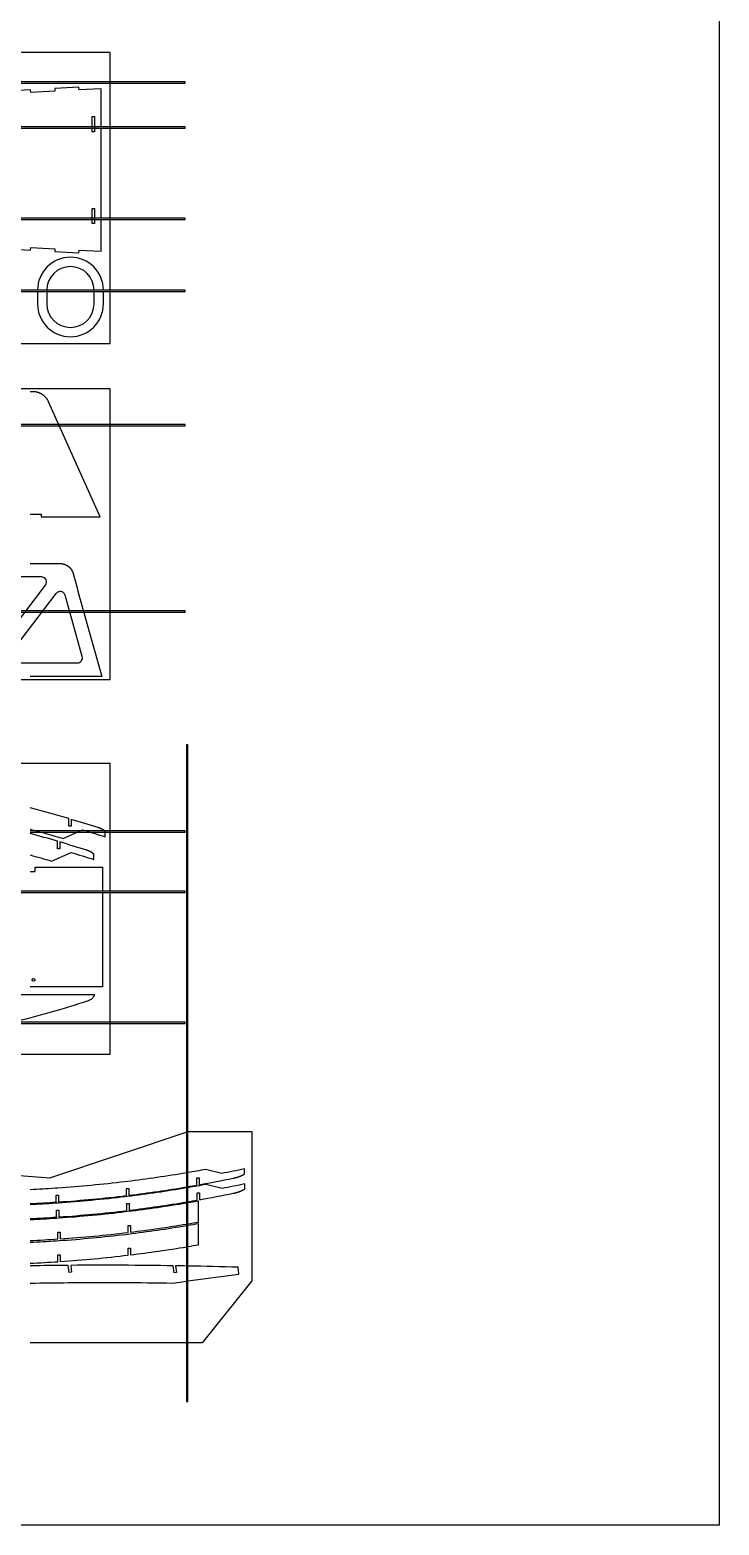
# Model space of a CAD drawing. Header units: inches. Extents: x -1514 to 1282, y -2074 to 286.
# Drawn here: x -392.4 to -290.4, y -1681.8 to -1460.7 of the extents above; entities that cross this region are included whole.
import ezdxf

# ---------------------------------------------------------------- set-up
doc = ezdxf.new("R2010")
doc.units = ezdxf.units.IN
doc.header["$LTSCALE"] = 0.1
doc.header["$MEASUREMENT"] = 0
doc.layers.add('pic', color=1, linetype='Continuous')

msp = doc.modelspace()

# ---------------------------------------------------------------- linework, layer by layer
at = {"color": 7, "linetype": 'Continuous', "lineweight": 25}
for p, q in [((-390.71404, -1541.62669), (-396.85237, -1541.62669)), ((-396.25504, -1550.9148), (-390.1167, -1542.83022)), ((-395.43299, -1553.13947), (-388.53601, -1544.05571)), ((-384.68044, -1553.39134), (-387.2163, -1544.30758)), ((-394.83566, -1554.343), (-385.40281, -1554.343)), ((-382.83031, -1603.41523), (-419.09936, -1603.41523))]:
    msp.add_line(p, q, dxfattribs=at)
for points in [[(-381.89987, -1475.06421), (-381.89987, -1469.40839), (-385.15682, -1469.59038), (-385.17913, -1469.19102), (-388.75375, -1469.39076), (-388.73144, -1469.79011), (-392.30605, -1469.98984), (-392.32837, -1469.59049), (-395.90298, -1469.79022), (-395.88067, -1470.18958), (-399.45529, -1470.38931), (-399.4776, -1469.98996), (-403.05222, -1470.18969), (-403.0299, -1470.58905), (-406.06279, -1470.75851), (-406.06279, -1475.06421)], [(-381.89987, -1488.55694), (-381.89987, -1475.26421)], [(-406.06279, -1488.75694), (-406.06279, -1492.11289), (-403.0299, -1492.28235), (-403.05222, -1492.68171), (-399.4776, -1492.88144), (-399.45529, -1492.48209), (-395.88067, -1492.68182), (-395.90298, -1493.08118), (-392.32837, -1493.28091), (-392.30605, -1492.88155), (-388.73144, -1493.08129), (-388.75375, -1493.48064), (-385.17913, -1493.68038), (-385.15682, -1493.28102), (-381.89987, -1493.46301), (-381.89987, -1488.75694)], [(-392.36262, -1532.33324), (-390.73883, -1532.33324), (-390.73883, -1532.73324), (-382.01989, -1532.73324), (-389.66986, -1515.70948), (-389.69394, -1515.65691), (-389.71942, -1515.60456), (-389.7463, -1515.5525), (-389.77456, -1515.50077), (-389.80421, -1515.44943), (-389.83523, -1515.39853), (-389.86763, -1515.34813), (-389.90138, -1515.29828), (-389.9365, -1515.24904), (-389.97296, -1515.20045), (-390.01077, -1515.15257), (-390.04991, -1515.10545), (-390.09037, -1515.05917), (-390.13211, -1515.01376), (-390.17509, -1514.96927), (-390.21929, -1514.92575), (-390.26465, -1514.88324), (-390.31114, -1514.84179), (-390.35873, -1514.80145), (-390.40737, -1514.76225), (-390.45703, -1514.72424), (-390.50767, -1514.68746), (-390.55925, -1514.65197), (-390.61174, -1514.6178), (-390.66507, -1514.585), (-390.71918, -1514.55359), (-390.77403, -1514.52357), (-390.82955, -1514.49497), (-390.88568, -1514.4678), (-390.94238, -1514.44208), (-390.99958, -1514.41782), (-391.05723, -1514.39504), (-391.11527, -1514.37377), (-391.17365, -1514.354), (-391.23231, -1514.33577), (-391.29119, -1514.31908), (-391.35022, -1514.30392), (-391.40936, -1514.29028), (-391.46854, -1514.27814), (-391.52773, -1514.26749), (-391.58686, -1514.25831), (-391.6459, -1514.25058), (-391.70477, -1514.2443), (-391.76344, -1514.23944), (-391.82185, -1514.23598), (-391.87996, -1514.23392), (-391.9377, -1514.23324), (-392.36262, -1514.23324)], [(-392.36262, -1539.62669), (-388.01311, -1539.62669), (-388.00276, -1539.62671), (-387.9924, -1539.62679), (-387.98204, -1539.62692), (-387.97168, -1539.6271), (-387.96131, -1539.62734), (-387.95094, -1539.62762), (-387.94057, -1539.62796), (-387.9302, -1539.62835), (-387.91983, -1539.62879), (-387.90946, -1539.62928), (-387.89909, -1539.62983), (-387.88872, -1539.63042), (-387.87834, -1539.63107), (-387.86797, -1539.63176), (-387.85761, -1539.63251), (-387.84724, -1539.63331), (-387.83688, -1539.63417), (-387.82651, -1539.63507), (-387.81615, -1539.63602), (-387.8058, -1539.63703), (-387.79545, -1539.63808), (-387.7851, -1539.63919), (-387.77476, -1539.64035), (-387.76442, -1539.64156), (-387.75409, -1539.64282), (-387.74376, -1539.64413), (-387.73344, -1539.64549), (-387.72312, -1539.6469), (-387.71281, -1539.64836), (-387.70251, -1539.64987), (-387.69222, -1539.65144), (-387.68193, -1539.65305), (-387.67165, -1539.65472), (-387.66138, -1539.65643), (-387.65112, -1539.65819), (-387.64087, -1539.66001), (-387.63063, -1539.66187), (-387.6204, -1539.66379), (-387.61018, -1539.66576), (-387.59997, -1539.66777), (-387.58977, -1539.66984), (-387.57958, -1539.67195), (-387.56941, -1539.67412), (-387.55924, -1539.67633), (-387.54909, -1539.6786), (-387.53896, -1539.68091), (-387.52883, -1539.68328), (-387.51872, -1539.68569), (-387.50863, -1539.68815), (-387.49855, -1539.69067), (-387.48848, -1539.69323), (-387.47843, -1539.69584), (-387.4684, -1539.6985), (-387.45838, -1539.70121), (-387.44838, -1539.70397), (-387.43839, -1539.70678), (-387.42842, -1539.70964), (-387.41847, -1539.71255), (-387.40854, -1539.7155), (-387.39863, -1539.71851), (-387.38873, -1539.72156), (-387.37886, -1539.72467), (-387.36902, -1539.72781), (-387.35918, -1539.73101), (-387.34936, -1539.73427), (-387.33955, -1539.73757), (-387.32976, -1539.74092), (-387.31998, -1539.74432), (-387.31021, -1539.74778), (-387.30046, -1539.75128), (-387.29072, -1539.75483), (-387.28099, -1539.75843), (-387.27129, -1539.76209), (-387.26159, -1539.76579), (-387.25192, -1539.76954), (-387.24226, -1539.77334), (-387.23262, -1539.77719), (-387.22299, -1539.78109), (-387.21338, -1539.78504), (-387.20379, -1539.78903), (-387.19422, -1539.79307), (-387.18467, -1539.79717), (-387.17513, -1539.80131), (-387.16562, -1539.80549), (-387.15612, -1539.80973), (-387.14665, -1539.81401), (-387.13719, -1539.81834), (-387.12776, -1539.82272), (-387.11835, -1539.82715), (-387.10895, -1539.83162), (-387.09958, -1539.83613), (-387.09024, -1539.8407), (-387.08091, -1539.84531), (-387.07161, -1539.84997), (-387.06233, -1539.85467), (-387.05308, -1539.85942), (-387.04384, -1539.86422), (-387.03464, -1539.86906), (-387.02546, -1539.87394), (-387.0163, -1539.87888), (-387.00717, -1539.88385), (-386.99806, -1539.88887), (-386.98898, -1539.89394), (-386.97993, -1539.89905), (-386.9709, -1539.90421), (-386.9619, -1539.90941), (-386.95293, -1539.91465), (-386.94398, -1539.91994), (-386.93507, -1539.92527), (-386.92618, -1539.93065), (-386.91732, -1539.93607), (-386.90849, -1539.94153), (-386.89969, -1539.94703), (-386.89092, -1539.95258), (-386.88218, -1539.95817), (-386.87347, -1539.96381), (-386.86479, -1539.96948), (-386.85615, -1539.9752), (-386.84753, -1539.98097), (-386.83895, -1539.98677), (-386.8304, -1539.99261), (-386.82188, -1539.9985), (-386.8134, -1540.00443), (-386.80495, -1540.0104), (-386.79653, -1540.01641), (-386.78815, -1540.02246), (-386.7798, -1540.02856), (-386.77148, -1540.03469), (-386.7632, -1540.04088), (-386.75494, -1540.0471), (-386.74671, -1540.05338), (-386.73851, -1540.05969), (-386.73034, -1540.06606), (-386.72219, -1540.07246), (-386.71408, -1540.07891), (-386.706, -1540.0854), (-386.69796, -1540.09194), (-386.68994, -1540.09852), (-386.68195, -1540.10514), (-386.674, -1540.11181), (-386.66607, -1540.11852), (-386.65818, -1540.12527), (-386.65033, -1540.13206), (-386.6425, -1540.13889), (-386.63471, -1540.14576), (-386.62695, -1540.15268), (-386.61923, -1540.15963), (-386.61154, -1540.16663), (-386.60389, -1540.17366), (-386.59627, -1540.18074), (-386.58868, -1540.18785), (-386.58113, -1540.19501), (-386.57362, -1540.2022), (-386.56614, -1540.20943), (-386.5587, -1540.2167), (-386.5513, -1540.22401), (-386.54393, -1540.23135), (-386.5366, -1540.23874), (-386.5293, -1540.24616), (-386.52205, -1540.25361), (-386.51483, -1540.26111), (-386.50765, -1540.26864), (-386.50051, -1540.2762), (-386.49341, -1540.2838), (-386.48635, -1540.29144), (-386.47933, -1540.29911), (-386.47235, -1540.30682), (-386.46541, -1540.31457), (-386.4585, -1540.32234), (-386.45164, -1540.33015), (-386.44482, -1540.338), (-386.43805, -1540.34588), (-386.43131, -1540.35379), (-386.42462, -1540.36173), (-386.41796, -1540.36971), (-386.41135, -1540.37772), (-386.40479, -1540.38577), (-386.39827, -1540.39384), (-386.39179, -1540.40195), (-386.38535, -1540.41008), (-386.37896, -1540.41825), (-386.37261, -1540.42645), (-386.36631, -1540.43468), (-386.36005, -1540.44294), (-386.35384, -1540.45123), (-386.34767, -1540.45955), (-386.34155, -1540.4679), (-386.33548, -1540.47628), (-386.32945, -1540.48469), (-386.32347, -1540.49313), (-386.31753, -1540.50159), (-386.31165, -1540.51008), (-386.30581, -1540.51861), (-386.30001, -1540.52716), (-386.29425, -1540.53576), (-386.28854, -1540.54438), (-386.28288, -1540.55304), (-386.27725, -1540.56174), (-386.27167, -1540.57046), (-386.26613, -1540.57922), (-386.26064, -1540.58801), (-386.2552, -1540.59683), (-386.24979, -1540.60568), (-386.24444, -1540.61456), (-386.23912, -1540.62348), (-386.23386, -1540.63242), (-386.22864, -1540.64139), (-386.22346, -1540.6504), (-386.21833, -1540.65943), (-386.21325, -1540.66849), (-386.20821, -1540.67758), (-386.20322, -1540.68669), (-386.19827, -1540.69583), (-386.19338, -1540.705), (-386.18853, -1540.7142), (-386.18372, -1540.72342), (-386.17897, -1540.73267), (-386.17426, -1540.74194), (-386.1696, -1540.75124), (-386.16499, -1540.76057), (-386.16043, -1540.76991), (-386.15591, -1540.77928), (-386.15144, -1540.78868), (-386.14703, -1540.7981), (-386.14266, -1540.80754), (-386.13834, -1540.817), (-386.13407, -1540.82649), (-386.12985, -1540.83599), (-386.12568, -1540.84552), (-386.12156, -1540.85507), (-386.11749, -1540.86464), (-386.11347, -1540.87423), (-386.1095, -1540.88384), (-386.10558, -1540.89347), (-386.10172, -1540.90312), (-386.0979, -1540.91278), (-386.09414, -1540.92247), (-386.09042, -1540.93217), (-386.08676, -1540.94189), (-386.08315, -1540.95163), (-386.0796, -1540.96138), (-386.07609, -1540.97115), (-386.07264, -1540.98093), (-386.06924, -1540.99074), (-386.06589, -1541.00055), (-386.0626, -1541.01038), (-386.05936, -1541.02023), (-386.05618, -1541.03009), (-386.05304, -1541.03996), (-386.04997, -1541.04985), (-386.04694, -1541.05975), (-386.04397, -1541.06966), (-386.04106, -1541.07958), (-386.0382, -1541.08952), (-386.03539, -1541.09946), (-386.03264, -1541.10942), (-385.88877, -1541.63549), (-385.7447, -1542.1615), (-385.60044, -1542.68746), (-385.45598, -1543.21336), (-385.31133, -1543.73922), (-385.16647, -1544.26501), (-385.02143, -1544.79076), (-384.87618, -1545.31644), (-384.73074, -1545.84208), (-384.5851, -1546.36765), (-384.43926, -1546.89317), (-384.29322, -1547.41864), (-384.14698, -1547.94405), (-384.00055, -1548.46941), (-383.85391, -1548.99471), (-383.70708, -1549.51996), (-383.56005, -1550.04515), (-383.41281, -1550.57028), (-383.26538, -1551.09536), (-383.11774, -1551.62038), (-382.96991, -1552.14535), (-382.82187, -1552.67025), (-382.67364, -1553.1951), (-382.5252, -1553.7199), (-382.37655, -1554.24463), (-382.22771, -1554.76931), (-382.07867, -1555.29394), (-381.92942, -1555.8185), (-381.77997, -1556.343), (-392.36262, -1556.343)], [(-392.36262, -1585.17458), (-391.65945, -1585.17458), (-391.65945, -1584.56058), (-381.65945, -1584.56058), (-381.65945, -1602.26058), (-392.36262, -1602.26058)]]:
    msp.add_lwpolyline(points, dxfattribs=at)
for points in [[(-382.85452, -1475.76689), (-383.22952, -1475.76689), (-383.22952, -1473.51689), (-382.85452, -1473.51689)], [(-383.22952, -1489.35451), (-383.22952, -1487.10451), (-382.85452, -1487.10451), (-382.85452, -1489.35451)]]:
    msp.add_lwpolyline(points, close=True, dxfattribs=at)
for points in [[(-381.55048, -1499.22091, 1), (-391.30048, -1499.22091)], [(-391.30048, -1499.39908), (-391.30048, -1501.22091, 1), (-381.55048, -1501.22091), (-381.55048, -1499.39908)]]:
    msp.add_lwpolyline(points, format="xyb")
msp.add_lwpolyline([(-389.92548, -1501.22091, 1), (-382.92548, -1501.22091), (-382.92548, -1499.22091, 1), (-389.92548, -1499.22091)], format="xyb", close=True)
for points in [[(-392.36262, -1578.93564, -0.006550845), (-387.52065, -1580.29305), (-384.63426, -1579.00695, -0.004520333), (-381.27373, -1580.06994), (-381.27373, -1579.26954), (-381.2894, -1579.25599), (-381.29649, -1579.24991), (-381.30361, -1579.24386), (-381.31075, -1579.23784), (-381.31792, -1579.23184), (-381.32511, -1579.22588), (-381.33232, -1579.21995), (-381.33957, -1579.21404), (-381.34683, -1579.20817), (-381.35412, -1579.20232), (-381.36144, -1579.1965), (-381.36878, -1579.19071), (-381.37614, -1579.18495), (-381.38353, -1579.17922), (-381.39094, -1579.17351), (-381.39837, -1579.16784), (-381.40582, -1579.16219), (-381.4133, -1579.15657), (-381.4208, -1579.15098), (-381.42832, -1579.14542), (-381.43586, -1579.13988), (-381.44343, -1579.13438), (-381.45102, -1579.1289), (-381.45862, -1579.12345), (-381.46625, -1579.11803), (-381.4739, -1579.11263), (-381.48157, -1579.10727), (-381.48927, -1579.10193), (-381.49698, -1579.09662), (-381.50471, -1579.09133), (-381.51246, -1579.08608), (-381.52023, -1579.08085), (-381.52802, -1579.07565), (-381.53582, -1579.07048), (-381.54365, -1579.06533), (-381.5515, -1579.06021), (-381.55936, -1579.05512), (-381.56724, -1579.05006), (-381.57514, -1579.04502), (-381.58306, -1579.04001), (-381.591, -1579.03503), (-381.59895, -1579.03007), (-381.60692, -1579.02514), (-381.6149, -1579.02024), (-381.62291, -1579.01536), (-381.63093, -1579.01051), (-381.63896, -1579.00569), (-381.64701, -1579.0009), (-381.65508, -1578.99613), (-381.66316, -1578.99138), (-381.67126, -1578.98667), (-381.67937, -1578.98198), (-381.6875, -1578.97731), (-381.69565, -1578.97268), (-381.7038, -1578.96806), (-381.71197, -1578.96348), (-381.72016, -1578.95892), (-381.72836, -1578.95439), (-381.73657, -1578.94988), (-381.7448, -1578.9454), (-381.75303, -1578.94094), (-381.76129, -1578.93651), (-381.76955, -1578.9321), (-381.77783, -1578.92773), (-381.78612, -1578.92337), (-381.79442, -1578.91904), (-381.80273, -1578.91474), (-381.81106, -1578.91047), (-381.81939, -1578.90621), (-381.82774, -1578.90199), (-381.8361, -1578.89779), (-381.84447, -1578.89361), (-381.85284, -1578.88946), (-381.86123, -1578.88533), (-381.86963, -1578.88123), (-381.87804, -1578.87715), (-381.88646, -1578.8731), (-381.89489, -1578.86908), (-381.90333, -1578.86507), (-381.91178, -1578.8611), (-381.92023, -1578.85714), (-381.92869, -1578.85322), (-381.93717, -1578.84931), (-381.94565, -1578.84543), (-381.95414, -1578.84158), (-381.96263, -1578.83775), (-381.97113, -1578.83394), (-381.97964, -1578.83016), (-381.98816, -1578.8264), (-381.99669, -1578.82267), (-382.00521, -1578.81896), (-382.00949, -1578.81711), (-382.0138, -1578.81525), (-382.02242, -1578.81156), (-382.03106, -1578.80789), (-382.0397, -1578.80424), (-382.04836, -1578.80061), (-382.05703, -1578.79701), (-382.06571, -1578.79343), (-382.07439, -1578.78988), (-382.08309, -1578.78635), (-382.0918, -1578.78284), (-382.10051, -1578.77936), (-382.10924, -1578.7759), (-382.11798, -1578.77246), (-382.12672, -1578.76905), (-382.13548, -1578.76566), (-382.14424, -1578.76229), (-382.15301, -1578.75895), (-382.16179, -1578.75563), (-382.17058, -1578.75233), (-382.17938, -1578.74906), (-382.18819, -1578.74581), (-382.19701, -1578.74259), (-382.20583, -1578.73939), (-382.21466, -1578.73621), (-382.22351, -1578.73306), (-382.23235, -1578.72993), (-382.24121, -1578.72682), (-382.25008, -1578.72374), (-382.25895, -1578.72068), (-382.26783, -1578.71764), (-382.27672, -1578.71463), (-382.28561, -1578.71164), (-382.29452, -1578.70868), (-382.30343, -1578.70574), (-382.31234, -1578.70282), (-382.32127, -1578.69993), (-382.33018, -1578.69706, 0.005326836), (-386.29997, -1577.47341), (-386.29997, -1578.4819), (-386.64997, -1578.4819), (-386.64997, -1577.36995, 0.00760364), (-392.36262, -1575.78113, 0.00760364)], [(-392.36262, -1582.73995, -0.00426858), (-389.21155, -1583.63886), (-386.32516, -1582.35276, -0.004520333), (-382.96463, -1583.41575), (-382.96463, -1582.61535), (-382.9803, -1582.6018), (-382.98739, -1582.59572), (-382.99451, -1582.58967), (-383.00165, -1582.58364), (-383.00882, -1582.57765), (-383.01601, -1582.57169), (-383.02322, -1582.56576), (-383.03047, -1582.55985), (-383.03773, -1582.55397), (-383.04502, -1582.54813), (-383.05234, -1582.54231), (-383.05968, -1582.53652), (-383.06704, -1582.53076), (-383.07443, -1582.52502), (-383.08184, -1582.51932), (-383.08927, -1582.51364), (-383.09672, -1582.508), (-383.1042, -1582.50238), (-383.1117, -1582.49679), (-383.11922, -1582.49123), (-383.12676, -1582.48569), (-383.13433, -1582.48019), (-383.14192, -1582.47471), (-383.14953, -1582.46926), (-383.15715, -1582.46384), (-383.1648, -1582.45844), (-383.17247, -1582.45307), (-383.18017, -1582.44774), (-383.18788, -1582.44243), (-383.19561, -1582.43714), (-383.20336, -1582.43189), (-383.21113, -1582.42666), (-383.21892, -1582.42146), (-383.22672, -1582.41628), (-383.23455, -1582.41114), (-383.2424, -1582.40602), (-383.25026, -1582.40093), (-383.25814, -1582.39586), (-383.26604, -1582.39083), (-383.27396, -1582.38582), (-383.2819, -1582.38083), (-383.28985, -1582.37588), (-383.29782, -1582.37095), (-383.3058, -1582.36605), (-383.31381, -1582.36117), (-383.32183, -1582.35632), (-383.32986, -1582.3515), (-383.33791, -1582.3467), (-383.34598, -1582.34193), (-383.35406, -1582.33719), (-383.36216, -1582.33247), (-383.37027, -1582.32778), (-383.3784, -1582.32312), (-383.38655, -1582.31848), (-383.3947, -1582.31387), (-383.40287, -1582.30929), (-383.41106, -1582.30473), (-383.41926, -1582.30019), (-383.42747, -1582.29569), (-383.4357, -1582.2912), (-383.44393, -1582.28675), (-383.45219, -1582.28232), (-383.46045, -1582.27791), (-383.46873, -1582.27353), (-383.47702, -1582.26918), (-383.48532, -1582.26485), (-383.49363, -1582.26055), (-383.50196, -1582.25627), (-383.51029, -1582.25202), (-383.51864, -1582.24779), (-383.527, -1582.24359), (-383.53537, -1582.23942), (-383.54374, -1582.23527), (-383.55213, -1582.23114), (-383.56053, -1582.22704), (-383.56894, -1582.22296), (-383.57736, -1582.21891), (-383.58579, -1582.21488), (-383.59423, -1582.21088), (-383.60268, -1582.2069), (-383.61113, -1582.20295), (-383.61959, -1582.19902), (-383.62807, -1582.19512), (-383.63655, -1582.19124), (-383.64504, -1582.18739), (-383.65353, -1582.18356), (-383.66203, -1582.17975), (-383.67054, -1582.17597), (-383.67906, -1582.17221), (-383.68759, -1582.16848), (-383.69611, -1582.16477), (-383.70039, -1582.16292), (-383.7047, -1582.16106), (-383.71332, -1582.15737), (-383.72196, -1582.1537), (-383.7306, -1582.15005), (-383.73926, -1582.14642), (-383.74793, -1582.14282), (-383.75661, -1582.13924), (-383.76529, -1582.13569), (-383.77399, -1582.13216), (-383.7827, -1582.12865), (-383.79141, -1582.12516), (-383.80014, -1582.1217), (-383.80888, -1582.11827), (-383.81762, -1582.11485), (-383.82638, -1582.11146), (-383.83514, -1582.1081), (-383.84391, -1582.10476), (-383.85269, -1582.10144), (-383.86148, -1582.09814), (-383.87028, -1582.09487), (-383.87909, -1582.09162), (-383.88791, -1582.0884), (-383.89673, -1582.0852), (-383.90556, -1582.08202), (-383.91441, -1582.07887), (-383.92325, -1582.07574), (-383.93211, -1582.07263), (-383.94098, -1582.06955), (-383.94985, -1582.06649), (-383.95873, -1582.06345), (-383.96762, -1582.06044), (-383.97651, -1582.05745), (-383.98542, -1582.05449), (-383.99433, -1582.05154), (-384.00324, -1582.04863), (-384.01217, -1582.04573), (-384.02108, -1582.04287, 0.005326836), (-387.99087, -1580.81922), (-387.99087, -1581.82771), (-388.34087, -1581.82771), (-388.34087, -1580.71576, 0.005359609), (-392.36262, -1579.57775, 0.005359609)], [(-369.24893, -1629.7541, -0.011463799), (-378.00164, -1631.02894), (-378.39751, -1631.07694, -0.012883177), (-388.29361, -1632.00867), (-388.68948, -1632.03527, -0.004767737), (-392.36262, -1632.24308, -0.004767737)], [(-369.04893, -1631.79934, 0.001714993), (-367.7308, -1631.57273), (-367.7308, -1630.50617), (-367.3808, -1630.50617), (-367.3808, -1631.511, 0.006521112), (-362.38555, -1630.55784), (-362.35766, -1630.55207), (-362.32977, -1630.54619), (-362.3019, -1630.54018), (-362.27406, -1630.53405), (-362.24624, -1630.5278), (-362.21845, -1630.52143), (-362.19069, -1630.51494), (-362.16296, -1630.50832), (-362.13525, -1630.50159), (-362.10758, -1630.49473), (-362.07993, -1630.48775), (-362.05232, -1630.48064), (-362.02474, -1630.47342), (-361.99722, -1630.46608), (-361.99033, -1630.46422), (-361.98351, -1630.46237), (-361.96986, -1630.45865), (-361.94261, -1630.45114), (-361.91535, -1630.44351), (-361.8881, -1630.43576), (-361.86086, -1630.4279), (-361.83365, -1630.41991), (-361.80645, -1630.41179), (-361.77927, -1630.40356), (-361.75212, -1630.39519), (-361.725, -1630.3867), (-361.6979, -1630.37808), (-361.67086, -1630.36932), (-361.65732, -1630.36489), (-361.64381, -1630.36043), (-361.63031, -1630.35593), (-361.61682, -1630.3514), (-361.60334, -1630.34684), (-361.58987, -1630.34224), (-361.57641, -1630.3376), (-361.56296, -1630.33293), (-361.54953, -1630.32822), (-361.5361, -1630.32348), (-361.52269, -1630.3187), (-361.50928, -1630.31389), (-361.49589, -1630.30904), (-361.48252, -1630.30415), (-361.46915, -1630.29923), (-361.4558, -1630.29426), (-361.44247, -1630.28927), (-361.42914, -1630.28423), (-361.41584, -1630.27915), (-361.40254, -1630.27404), (-361.38927, -1630.26889), (-361.376, -1630.2637), (-361.36276, -1630.25847), (-361.34952, -1630.2532), (-361.33631, -1630.24789), (-361.32311, -1630.24255), (-361.30993, -1630.23716), (-361.29677, -1630.23173), (-361.28362, -1630.22626), (-361.27049, -1630.22076), (-361.25738, -1630.21521), (-361.24429, -1630.20962), (-361.23122, -1630.20399), (-361.21816, -1630.19831), (-361.20513, -1630.1926), (-361.19211, -1630.18684), (-361.17912, -1630.18104), (-361.16615, -1630.1752), (-361.15319, -1630.16932), (-361.14026, -1630.16339), (-361.12735, -1630.15742), (-361.11446, -1630.1514), (-361.1016, -1630.14535), (-361.08875, -1630.13925), (-361.07593, -1630.1331), (-361.06313, -1630.12691), (-361.05036, -1630.12067), (-361.03761, -1630.11439), (-361.02488, -1630.10807), (-361.01218, -1630.1017), (-360.9995, -1630.09528), (-360.98684, -1630.08882), (-360.97421, -1630.08231), (-360.96161, -1630.07576), (-360.94904, -1630.06916), (-360.93648, -1630.06251), (-360.92396, -1630.05582), (-360.91146, -1630.04907), (-360.89899, -1630.04228), (-360.88655, -1630.03545), (-360.87414, -1630.02856), (-360.86175, -1630.02163), (-360.84939, -1630.01464), (-360.83706, -1630.00761), (-360.82476, -1630.00053), (-360.81249, -1629.9934), (-360.80025, -1629.98623), (-360.78804, -1629.979), (-360.77586, -1629.97172), (-360.76371, -1629.96439), (-360.7516, -1629.95701), (-360.73951, -1629.94958), (-360.72745, -1629.9421), (-360.71543, -1629.93457), (-360.70344, -1629.92699), (-360.67998, -1629.91201), (-360.67998, -1629.17065, -0.004377612), (-364.02408, -1629.85482), (-366.42223, -1629.25432, -0.003457088), (-369.04893, -1629.72016)], [(-392.36262, -1634.29533, 0.004921354), (-388.5308, -1634.07925), (-388.5308, -1633.05398), (-388.1808, -1633.05398), (-388.1808, -1634.05574, 0.012945973), (-378.1308, -1633.10964), (-378.1308, -1632.06396), (-377.7808, -1632.06396), (-377.7808, -1633.0672, 0.011055421), (-369.24893, -1631.83291)], [(-369.04893, -1634.02782, 0.001779081), (-367.68152, -1633.79293), (-367.68152, -1632.72636), (-367.33152, -1632.72636), (-367.33152, -1633.73119, 0.006521112), (-362.33626, -1632.77803), (-362.30838, -1632.77227), (-362.28048, -1632.76638), (-362.25262, -1632.76037), (-362.22477, -1632.75424), (-362.19696, -1632.74799), (-362.16917, -1632.74162), (-362.1414, -1632.73513), (-362.11367, -1632.72852), (-362.08597, -1632.72178), (-362.05829, -1632.71492), (-362.03065, -1632.70794), (-362.00303, -1632.70084), (-361.97546, -1632.69361), (-361.94793, -1632.68627), (-361.94105, -1632.68441), (-361.93422, -1632.68256), (-361.92058, -1632.67885), (-361.89332, -1632.67134), (-361.86606, -1632.66371), (-361.83881, -1632.65596), (-361.81158, -1632.64809), (-361.78436, -1632.6401), (-361.75716, -1632.63199), (-361.72999, -1632.62375), (-361.70284, -1632.61539), (-361.67571, -1632.60689), (-361.64862, -1632.59827), (-361.62157, -1632.58952), (-361.60804, -1632.58509), (-361.59453, -1632.58062), (-361.58103, -1632.57613), (-361.56754, -1632.5716), (-361.55406, -1632.56703), (-361.54059, -1632.56243), (-361.52713, -1632.55779), (-361.51368, -1632.55312), (-361.50024, -1632.54842), (-361.48681, -1632.54368), (-361.4734, -1632.5389), (-361.46, -1632.53408), (-361.44661, -1632.52923), (-361.43323, -1632.52434), (-361.41987, -1632.51942), (-361.40652, -1632.51446), (-361.39318, -1632.50946), (-361.37986, -1632.50442), (-361.36655, -1632.49935), (-361.35326, -1632.49423), (-361.33998, -1632.48908), (-361.32672, -1632.48389), (-361.31347, -1632.47866), (-361.30024, -1632.47339), (-361.28702, -1632.46809), (-361.27382, -1632.46274), (-361.26064, -1632.45735), (-361.24748, -1632.45193), (-361.23433, -1632.44646), (-361.2212, -1632.44095), (-361.20809, -1632.4354), (-361.195, -1632.42981), (-361.18193, -1632.42418), (-361.16888, -1632.41851), (-361.15584, -1632.41279), (-361.14283, -1632.40703), (-361.12983, -1632.40124), (-361.11686, -1632.39539), (-361.10391, -1632.38951), (-361.09097, -1632.38358), (-361.07806, -1632.37761), (-361.06518, -1632.3716), (-361.05231, -1632.36554), (-361.03946, -1632.35944), (-361.02664, -1632.35329), (-361.01384, -1632.3471), (-361.00107, -1632.34087), (-360.98832, -1632.33459), (-360.97559, -1632.32826), (-360.96289, -1632.32189), (-360.95021, -1632.31548), (-360.93756, -1632.30902), (-360.92493, -1632.30251), (-360.91233, -1632.29595), (-360.89975, -1632.28935), (-360.8872, -1632.2827), (-360.87467, -1632.27601), (-360.86218, -1632.26927), (-360.84971, -1632.26248), (-360.83726, -1632.25564), (-360.82485, -1632.24876), (-360.81246, -1632.24182), (-360.80011, -1632.23484), (-360.78778, -1632.22781), (-360.77548, -1632.22073), (-360.76321, -1632.2136), (-360.75097, -1632.20642), (-360.73876, -1632.19919), (-360.72658, -1632.19191), (-360.71443, -1632.18458), (-360.70231, -1632.17721), (-360.69022, -1632.16978), (-360.67817, -1632.16229), (-360.66615, -1632.15476), (-360.65415, -1632.14718), (-360.6307, -1632.1322), (-360.6307, -1631.39085, -0.004377612), (-363.97479, -1632.07501), (-366.37295, -1631.47451, -0.003521877), (-369.04893, -1631.94874)], [(-369.24893, -1631.98263, -0.011399014), (-377.95235, -1633.24913), (-378.34822, -1633.29713, -0.012883177), (-388.24432, -1634.22886), (-388.64019, -1634.25546, -0.00483168), (-392.36262, -1634.46559, -0.00483168)], [(-392.36262, -1636.51781, 0.004984623), (-388.48152, -1636.29944), (-388.48152, -1635.27417), (-388.13152, -1635.27417), (-388.13152, -1636.27593, 0.012945973), (-378.08152, -1635.32983), (-378.08152, -1634.28415), (-377.73152, -1634.28415), (-377.73152, -1635.28739, 0.010991336), (-369.24893, -1634.06134)], [(-369.04893, -1637.29489, 0.002018671), (-367.49724, -1637.0291), (-367.49724, -1633.93175, -0.002051717), (-369.04893, -1634.20189)], [(-369.24893, -1634.23576, -0.011375555), (-377.88948, -1635.4927), (-378.2833, -1635.54045, -0.012883177), (-388.1281, -1636.46735), (-388.52192, -1636.49381, -0.005011079), (-392.36262, -1636.70924, -0.005011079)], [(-392.36262, -1639.76242, 0.005221169), (-388.29724, -1639.53561), (-388.29724, -1638.51034), (-387.94724, -1638.51034), (-387.94724, -1639.5121, 0.012945973), (-377.89724, -1638.566), (-377.89724, -1637.52032), (-377.54724, -1637.52032), (-377.54724, -1638.52357, 0.010751761), (-369.24893, -1637.32821)], [(-369.24893, -1637.59391, -0.011354715), (-377.87371, -1638.84819), (-378.26753, -1638.89595, -0.012883177), (-388.11233, -1639.82285), (-388.50615, -1639.84931, -0.005031647), (-392.36262, -1640.06546, -0.005031647)], [(-369.04893, -1640.65302, 0.002039176), (-367.48147, -1640.38459), (-367.48147, -1637.28725, -0.002072558), (-369.04893, -1637.56007)], [(-392.36262, -1643.11863, 0.005241415), (-388.28147, -1642.89111), (-388.28147, -1641.86584), (-387.93147, -1641.86584), (-387.93147, -1642.8676, 0.012945973), (-377.88147, -1641.9215), (-377.88147, -1640.87582), (-377.53147, -1640.87582), (-377.53147, -1641.87906, 0.010731256), (-369.24893, -1640.68632)], [(-369.24893, -1643.53143, 0.000604448), (-370.86963, -1643.50374), (-370.75006, -1644.50009), (-371.09779, -1644.53998), (-371.2228, -1643.49823, 0.005655374), (-386.38814, -1643.43701), (-386.26865, -1644.43271), (-386.61637, -1644.47259), (-386.74033, -1643.43966, 0.00209671), (-392.36262, -1643.5071, 0.00209671)], [(-369.04893, -1645.7479), (-361.49009, -1644.7333), (-361.61233, -1643.71466, 0.002773934), (-369.04893, -1643.53512)], [(-392.36262, -1646.05743, -0.002103827), (-386.74271, -1645.98976), (-386.34171, -1645.98674, -0.005637495), (-371.28183, -1646.04762), (-369.24893, -1645.77475)]]:
    msp.add_lwpolyline(points, format="xyb", dxfattribs=at)
msp.add_circle((-391.8906, -1601.19966), 0.1875, dxfattribs=at)
for centre, radius, start, end in [((-390.71404, -1542.37669), 0.75, 322.791887, 90), ((-387.93868, -1544.50924), 0.75, 15.5978451, 142.791887), ((-385.40281, -1553.593), 0.75, 270, 15.5978451), ((-424.67612, -1481.41523), 129.486, 283.1914365, 288.4123811)]:
    msp.add_arc(centre, radius, start, end, dxfattribs=at)
msp.add_open_spline([(-383.77743, -1604.27255), (-383.61955, -1604.21999), (-383.46822, -1604.14135), (-383.33447, -1604.04234), (-383.19172, -1603.93666), (-383.06525, -1603.80488), (-382.96554, -1603.6579), (-382.91356, -1603.58127), (-382.86813, -1603.49976), (-382.83031, -1603.41523)], degree=3, knots=[0, 0, 0, 0, 0.01268003943, 0.01268003943, 0.01268003943, 0.02623776568, 0.02623776568, 0.02623776568, 0.03323290563, 0.03323290563, 0.03323290563, 0.03323290563], dxfattribs=at)
at = {"layer": 'pic', "color": 1}
for p, q in [((-389.47379, -1630.49729), (-369.01906, -1623.64492)), ((-369.01906, -1623.64492), (-359.57825, -1623.64492)), ((-359.57825, -1623.64492), (-359.57825, -1645.71429)), ((-402.84055, -1629.50883), (-389.47379, -1630.49729)), ((-359.57825, -1645.71429), (-366.93476, -1654.90831))]:
    msp.add_line(p, q, dxfattribs=at)
at = {"layer": 'pic'}
for points in [[(-543.00003, -1321.38693), (-290.43011, -1321.38693), (-290.43011, -1681.84954), (-543.00003, -1681.84954)], [(-499.45634, -1468.61287), (-369.45634, -1468.61287), (-369.45634, -1468.41287), (-499.45634, -1468.41287)], [(-499.45634, -1475.26421), (-369.45634, -1475.26421), (-369.45634, -1475.06421), (-499.45634, -1475.06421)], [(-499.45634, -1488.75694), (-369.45634, -1488.75694), (-369.45634, -1488.55694), (-499.45634, -1488.55694)], [(-499.45634, -1499.39908), (-369.45634, -1499.39908), (-369.45634, -1499.19908), (-499.45634, -1499.19908)], [(-499.45634, -1519.28868), (-369.45634, -1519.28868), (-369.45634, -1519.08868), (-499.45634, -1519.08868)], [(-499.45634, -1546.84424), (-369.45634, -1546.84424), (-369.45634, -1546.64424), (-499.45634, -1546.64424)], [(-369.24893, -1663.58732), (-369.04893, -1663.58732), (-369.04893, -1566.47188), (-369.24893, -1566.47188)], [(-499.45634, -1588.29659), (-369.45634, -1588.29659), (-369.45634, -1588.09659), (-499.45634, -1588.09659)]]:
    msp.add_lwpolyline(points, close=True, dxfattribs=at)
at = {"layer": 'pic', "color": 1}
for points in [[(-494.03295, -1507.07472), (-380.53295, -1507.07472), (-380.53295, -1464.07472), (-494.03295, -1464.07472)], [(-494.03295, -1556.80217), (-380.53295, -1556.80217), (-380.53295, -1513.80217), (-494.03295, -1513.80217)], [(-494.03295, -1612.20503), (-380.53295, -1612.20503), (-380.53295, -1569.20503), (-494.03295, -1569.20503)]]:
    msp.add_lwpolyline(points, close=True, dxfattribs=at)
at = {"layer": 'pic'}
for points in [[(-392.36262, -1579.36296), (-369.45634, -1579.36296), (-369.45634, -1579.16296), (-392.36262, -1579.16296)], [(-457.95552, -1607.68449), (-369.45634, -1607.68449), (-369.45634, -1607.48449), (-457.95552, -1607.48449)]]:
    msp.add_lwpolyline(points, dxfattribs=at)
at = {"layer": 'pic', "color": 1}
msp.add_lwpolyline([(-366.93476, -1654.90831), (-392.36262, -1654.90831)], dxfattribs=at)

doc.saveas('drawing.dxf')
